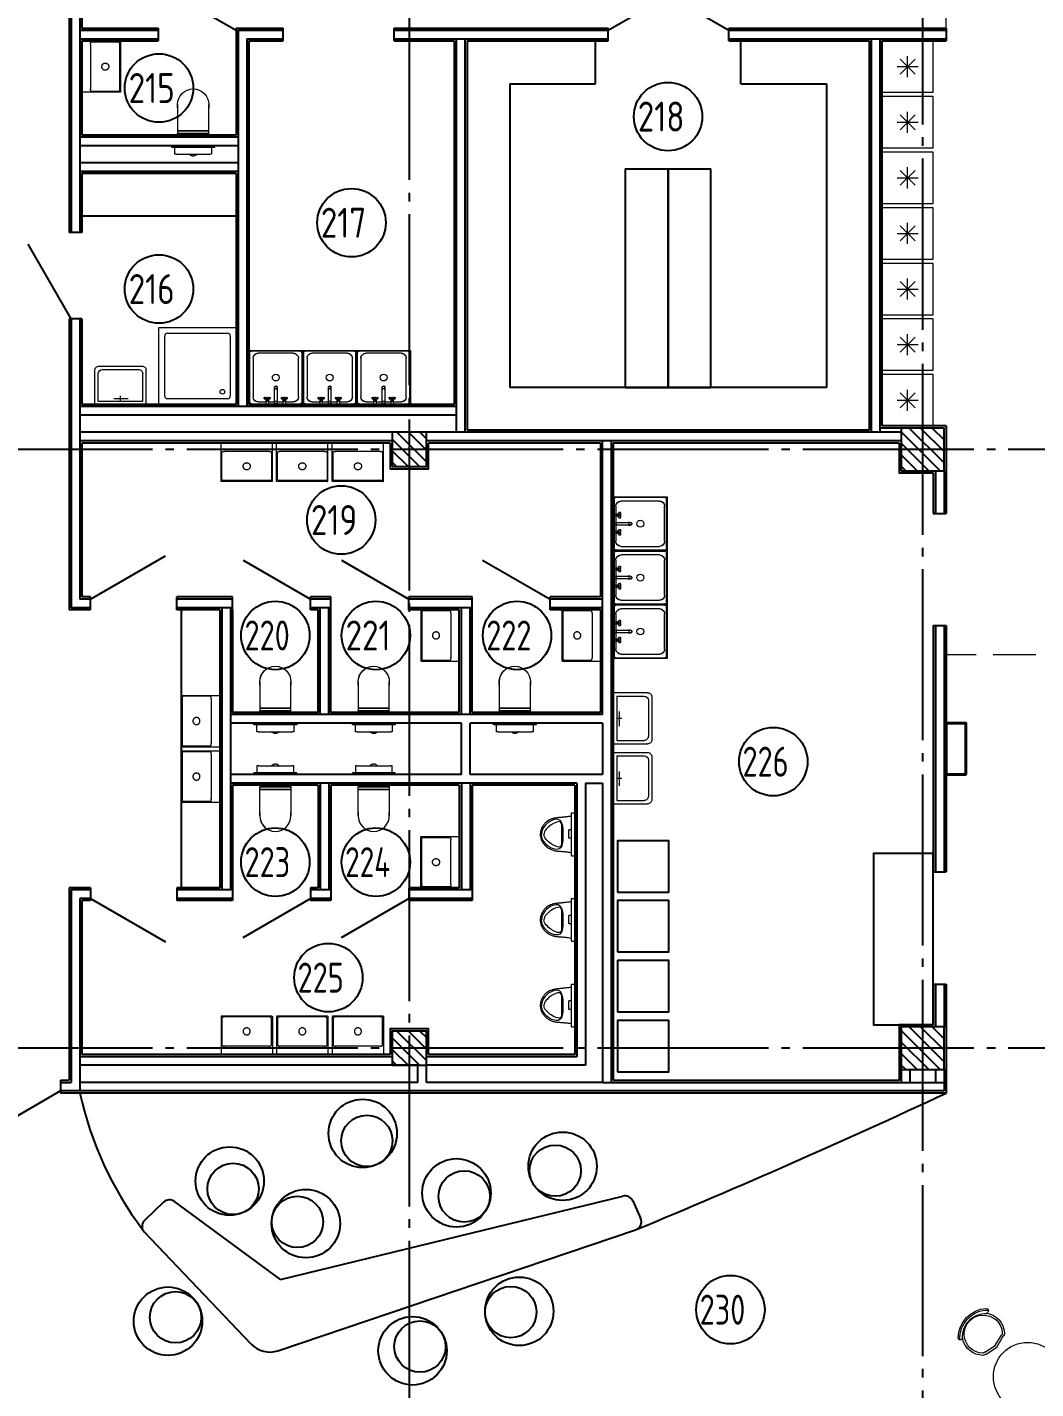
# Model space of a CAD drawing. Header units: millimetres. Extents: x -4830 to 49130, y -6810 to 29910.
# Drawn here: x 7535 to 19322, y 6019 to 21936 of the extents above; entities that cross this region are included whole.
import ezdxf

# ---------------------------------------------------------------- set-up
doc = ezdxf.new("R2010")
doc.units = ezdxf.units.MM
doc.linetypes.add('ГОСТ 2.303 4', pattern=[7, 5, -2, 0])
doc.linetypes.add('ГОСТ 2.303 5', pattern=[24, 20, -1.5, 1, -1.5])
doc.layers.add('Оборудование', color=5, linetype='Continuous', lineweight=18)
doc.layers.add('оси', color=7, linetype='Continuous')
doc.layers.add('текст', color=7, linetype='Continuous')
doc.styles.add('ГОСТ 2.304', font='CS_Gost2304.shx')

# ---------------------------------------------------------------- blocks, each defined once
blk = doc.blocks.new('Инсталляция - унитаз')
at = {"layer": 'Оборудование', "ltscale": 100}
for p, q in [((-215, 225), (-215, 145)), ((-195, 225), (-215, 225)), ((-195, 225), (0, 225)), ((0, 225), (195, 225)), ((215, 225), (195, 225)), ((215, 145), (215, 225)), ((-220, 145), (-250, 145)), ((-250, 145), (-250, 125)), ((-250, 125), (250, 125)), ((220, 145), (-220, 145)), ((-220, 145), (-220, 125)), ((-220, 125), (-220, 145)), ((220, 125), (220, 145)), ((250, 145), (220, 145)), ((220, 145), (220, 125)), ((250, 125), (250, 145)), ((-183, 0), (182, 0)), ((-183, 0), (-183, -20)), ((-172, -20), (-183, -20)), ((-183, -358), (-183, -20)), ((182, -20), (-183, -20)), ((-183, -50), (-183, -20)), ((182, -50), (-183, -50)), ((-183, -50), (182, -50)), ((-183, -319), (-183, -50)), ((-172, 0), (-172, -20)), ((-172, -20), (-172, 0)), ((-172, -20), (-172, 0)), ((-172, -20), (172, -20)), ((-65, -5), (-65, 0)), ((65, -5), (-65, -5)), ((-35, -7), (-35, -5)), ((-35, -5), (-35, -7)), ((-35, -7), (-35, -5)), ((-33, -7), (-35, -7)), ((-35, -7), (-33, -7)), ((-35, -7), (-33, -7)), ((33, -7), (-33, -7)), ((35, -7), (33, -7)), ((33, -7), (35, -7)), ((33, -7), (35, -7)), ((35, -5), (35, -7)), ((35, -7), (35, -5)), ((35, -7), (35, -5)), ((65, 0), (65, -5)), ((172, 0), (172, -20)), ((172, -20), (172, 0)), ((172, 0), (172, -20)), ((172, -20), (182, -20)), ((182, 0), (182, -20)), ((182, -20), (182, -358)), ((182, -20), (182, -50)), ((182, -50), (182, -319)), ((-183, -319), (-183, -358)), ((182, -358), (182, -319))]:
    blk.add_line(p, q, dxfattribs=at)
at = {"layer": 'Оборудование', "ltscale": 100, "flags": 128}
blk.add_lwpolyline([(45, 225), (43, 226), (42, 228), (40, 230), (38, 231), (36, 233), (34, 234), (32, 235), (30, 237), (28, 238), (26, 239), (24, 240), (22, 241), (19, 242), (17, 242), (15, 243), (13, 244), (10, 244), (8, 244), (5, 245), (3, 245), (1, 245), (-2, 245), (-4, 245), (-7, 245), (-9, 244), (-11, 244), (-14, 243), (-16, 243), (-18, 242), (-21, 241), (-23, 241), (-25, 240), (-27, 239), (-29, 237), (-31, 236), (-33, 235), (-35, 234), (-37, 232), (-39, 231), (-41, 229), (-43, 227), (-44, 226)], dxfattribs=at)
at = {"layer": 'Оборудование', "ltscale": 100}
for radius, start, end in [(182, 180, 0), (183, 180, 270), (182, 270, 0)]:
    blk.add_arc((0, -358), radius, start, end, dxfattribs=at)
blk = doc.blocks.new('Sanitary_Basins_Gala_ALBUS-Over-counter-Wash-basin-60x45-cm - ALBUS Over counter Wash basin 60x45 cm_-V44-План на отм _4_200')
at = {"layer": 'Оборудование'}
for p, q in [((-302, -218), (-302, 226)), ((298, -218), (298, 226)), ((-290, 117), (-291, 113)), ((-291, 113), (-291, -199)), ((-288, 121), (-290, 117)), ((-285, 124), (-288, 121)), ((-282, 125), (-285, 124)), ((-277, 126), (-282, 125)), ((-273, 127), (-277, 126)), ((-263, 127), (-273, 127)), ((-263, 127), (264, 127)), ((269, 127), (259, 127)), ((274, 126), (269, 127)), ((278, 125), (274, 126)), ((282, 124), (278, 125)), ((285, 121), (282, 124)), ((286, 117), (285, 121)), ((287, 113), (286, 117)), ((287, -199), (287, 113)), ((-42, -35), (-43, -39)), ((-43, -39), (-43, -42)), ((-43, -42), (-43, -46)), ((-43, -46), (-43, -50)), ((-43, -50), (-43, -54)), ((-43, -54), (-42, -58)), ((-40, -31), (-42, -35)), ((-42, -58), (-40, -61)), ((-39, -27), (-40, -31)), ((-40, -61), (-39, -65)), ((-37, -23), (-39, -27)), ((-39, -65), (-37, -69)), ((-34, -20), (-37, -23)), ((-37, -69), (-34, -72)), ((-31, -17), (-34, -20)), ((-34, -72), (-31, -75)), ((-28, -14), (-31, -17)), ((-31, -75), (-28, -78)), ((-25, -11), (-28, -14)), ((-28, -78), (-25, -81)), ((-21, -9), (-25, -11)), ((-25, -81), (-21, -83)), ((-17, -8), (-21, -9)), ((-21, -83), (-17, -85)), ((-13, -6), (-17, -8)), ((-17, -85), (-13, -86)), ((-9, -5), (-13, -6)), ((-13, -86), (-9, -87)), ((-6, -5), (-9, -5)), ((-9, -87), (-6, -87)), ((-2, -5), (-6, -5)), ((-6, -87), (-2, -88)), ((2, -5), (-2, -5)), ((-2, -88), (2, -87)), ((6, -5), (2, -5)), ((2, -87), (6, -87)), ((10, -6), (6, -5)), ((6, -87), (10, -86)), ((13, -8), (10, -6)), ((10, -86), (13, -85)), ((17, -9), (13, -8)), ((13, -85), (17, -83)), ((21, -11), (17, -9)), ((17, -83), (21, -81)), ((24, -14), (21, -11)), ((21, -81), (24, -78)), ((27, -17), (24, -14)), ((24, -78), (27, -75)), ((30, -20), (27, -17)), ((27, -75), (30, -72)), ((33, -23), (30, -20)), ((30, -72), (33, -69)), ((35, -27), (33, -23)), ((33, -69), (35, -65)), ((37, -31), (35, -27)), ((35, -65), (37, -61)), ((38, -35), (37, -31)), ((37, -61), (38, -58)), ((39, -39), (38, -35)), ((38, -58), (39, -54)), ((39, -42), (39, -39)), ((40, -46), (39, -42)), ((39, -50), (40, -46)), ((39, -54), (39, -50)), ((-302, -219), (-302, -218)), ((-301, -220), (-302, -219)), ((-301, -221), (-301, -220)), ((-300, -222), (-301, -221)), ((-299, -223), (-300, -222)), ((-298, -224), (-299, -223)), ((-297, -224), (-298, -224)), ((-296, -224), (-297, -224)), ((-296, -224), (292, -224)), ((-291, -199), (-290, -203)), ((-290, -203), (-288, -207)), ((-288, -207), (-285, -210)), ((-285, -210), (-281, -212)), ((-281, -212), (-277, -213)), ((-277, -213), (-273, -213)), ((-268, -214), (-273, -213)), ((-268, -214), (264, -214)), ((264, -214), (269, -213)), ((269, -213), (273, -213)), ((273, -213), (275, -212)), ((275, -212), (278, -212)), ((278, -212), (281, -210)), ((281, -210), (284, -207)), ((284, -207), (286, -205)), ((286, -203), (287, -201)), ((286, -205), (286, -203)), ((287, -201), (287, -199)), ((292, -224), (293, -224)), ((293, -224), (294, -224)), ((294, -224), (295, -223)), ((295, -223), (296, -222)), ((296, -222), (297, -221)), ((297, -221), (298, -220)), ((298, -219), (298, -218)), ((298, -220), (298, -219))]:
    blk.add_line(p, q, dxfattribs=at)
at = {"layer": 'Оборудование', "ltscale": 100}
blk.add_line((-302, 226), (298, 226), dxfattribs=at)
blk = doc.blocks.new('720_Geberit_Инсталляция для подвесного писсуара 111_616_00_1__СантехПрибор_Нет основы_ - 400_74_Geberit_Duofix_urinal_element-607277-План на отм _4_200')
at = {"layer": 'Оборудование'}
for p, q in [((-250, 0), (-250, 40)), ((-250, 40), (250, 40)), ((250, 0), (-250, 0)), ((-53, 0), (-53, -28)), ((46, 0), (46, -28)), ((250, 0), (250, 40)), ((-120, -117), (120, -117)), ((46, -28), (-53, -28))]:
    blk.add_line(p, q, dxfattribs=at)
for points, knots in [([(-212, 0), (-211, -8), (-209, -23), (-206, -46), (-204, -64), (-202, -78), (-201, -89), (-200, -99), (-199, -110), (-198, -120), (-197, -130), (-196, -139), (-195, -149), (-195, -158), (-193, -167), (-192, -176), (-190, -187), (-188, -201), (-184, -216), (-179, -235), (-170, -257), (-156, -280), (-142, -297), (-129, -310), (-119, -319), (-110, -326), (-102, -331), (-96, -335), (-90, -339), (-83, -343), (-76, -346), (-67, -351), (-54, -355), (-38, -360), (-20, -363), (-7, -364), (0, -365)], [0, 0, 0, 0, 0.035714, 0.071429, 0.107143, 0.125, 0.142857, 0.160714, 0.178571, 0.196429, 0.214286, 0.232143, 0.25, 0.267857, 0.285714, 0.303571, 0.321429, 0.357143, 0.392857, 0.428571, 0.5, 0.571429, 0.642857, 0.678571, 0.714286, 0.75, 0.767857, 0.785714, 0.803571, 0.821429, 0.839286, 0.857143, 0.892857, 0.928571, 0.964286, 1, 1, 1, 1]), ([(0, -365), (9, -364), (27, -362), (51, -356), (73, -348), (93, -337), (111, -324), (133, -305), (151, -284), (166, -261), (175, -243), (183, -224), (189, -205), (192, -188), (194, -176), (195, -166), (196, -156), (196, -145), (197, -134), (198, -122), (199, -110), (200, -97), (201, -83), (203, -68), (204, -53), (207, -31), (210, -13), (212, 0)], [0, 0, 0, 0, 0.052632, 0.105263, 0.157895, 0.210526, 0.263158, 0.315789, 0.421053, 0.473684, 0.526316, 0.578947, 0.631579, 0.677632, 0.700658, 0.723684, 0.746711, 0.769737, 0.792763, 0.815789, 0.838816, 0.861842, 0.884868, 0.907895, 0.930921, 0.953947, 1, 1, 1, 1]), ([(-166, -135), (-184, -161), (-170, -232), (-116, -306), (-45, -351), (0, -351)], [0, 0, 0, 0, 0.2142319, 0.486249, 0.728231, 0.728231, 0.728231, 0.728231]), ([(-166, -135), (-129, -98), (0, -101), (132, -96), (166, -135)], [0, 0, 0, 0, 0.3432171, 0.6856443, 0.6856443, 0.6856443, 0.6856443]), ([(-120, -117), (-146, -124), (-155, -141), (-125, -237), (-40, -321), (0, -321)], [0, 0, 0, 0, 0.1604503, 0.4227587, 0.7075113, 0.7075113, 0.7075113, 0.7075113]), ([(120, -117), (146, -124), (155, -141), (125, -237), (40, -321), (0, -321)], [0, 0, 0, 0, 0.1604503, 0.4227587, 0.7075113, 0.7075113, 0.7075113, 0.7075113]), ([(166, -135), (182, -162), (170, -232), (116, -306), (45, -351), (0, -351)], [0, 0, 0, 0, 0.2126499, 0.48278, 0.724762, 0.724762, 0.724762, 0.724762])]:
    blk.add_open_spline(points, degree=3, knots=knots, dxfattribs=at)
blk = doc.blocks.new('поддон1')
at = {"layer": 'Оборудование'}
for p, q in [((67, 100), (67, 800)), ((100, 833), (800, 833)), ((833, 800), (833, 100)), ((800, 67), (100, 67))]:
    blk.add_line(p, q, dxfattribs=at)
blk.add_lwpolyline([(900, 900), (900, 0), (0, 0), (0, 900)], close=True, dxfattribs=at)
blk.add_circle((149, 158), 27.5, dxfattribs=at)
for centre, start, end in [((100, 800), 90, 180), ((800, 800), 0, 90), ((100, 100), 180, 270), ((800, 100), 270, 0)]:
    blk.add_arc(centre, 33.3, start, end, dxfattribs=at)
blk = doc.blocks.new('мойка')
at = {"layer": 'Оборудование', "lineweight": 18}
for p, q in [((-450, 250), (-450, -250)), ((-410, 210), (-410, -210)), ((0, 300), (-399, 300)), ((-40, 260), (-360, 260)), ((-40, 260), (-40, -260)), ((0, 300), (0, -300)), ((-69, 78), (-69, -91)), ((-40, 0), (-100, 0)), ((0, -300), (-400, -300)), ((-40, -260), (-360, -260))]:
    blk.add_line(p, q, dxfattribs=at)
for centre, radius, start, end in [((-400, 250), 49.7, 88.3906, 180.554), ((-360, 210), 50, 90.0248, 180.0248), ((-400, -250), 50, 180.0248, 270.0248), ((-360, -210), 49.8, 179.9125, 270.2958)]:
    blk.add_arc(centre, radius, start, end, dxfattribs=at)
blk = doc.blocks.new('Поддон2')
at = {"layer": 'Оборудование'}
for p, q in [((630, 630), (0, 630)), ((0, 630), (0, 0)), ((8, 420), (8, 602)), ((28, 622), (602, 622)), ((30, 428), (30, 520)), ((90, 580), (540, 580)), ((600, 520), (600, 110)), ((622, 602), (622, 28)), ((630, 0), (630, 630)), ((8, 28), (8, 210)), ((30, 110), (30, 202)), ((0, 0), (630, 0)), ((602, 8), (28, 8)), ((540, 50), (90, 50))]:
    blk.add_line(p, q, dxfattribs=at)
at = {"layer": 'Оборудование', "lineweight": 9}
for p, q in [((5, 447), (0, 447)), ((0, 382), (5, 382)), ((5, 347), (0, 347)), ((5, 402), (5, 447)), ((9, 430), (5, 433)), ((5, 389), (5, 402)), ((5, 396), (9, 400)), ((5, 389), (5, 382)), ((5, 289), (5, 347)), ((9, 332), (5, 335)), ((8, 320), (8, 410)), ((9, 415), (9, 430)), ((34, 428), (9, 428)), ((9, 415), (9, 428)), ((9, 400), (9, 415)), ((9, 402), (9, 415)), ((9, 402), (34, 402)), ((9, 315), (9, 332)), ((34, 330), (9, 330)), ((9, 315), (9, 330)), ((9, 327), (9, 326)), ((9, 321), (9, 315)), ((30, 330), (30, 402)), ((34, 428), (34, 415)), ((34, 415), (34, 402)), ((34, 329), (34, 330)), ((34, 330), (34, 326)), ((185, 330), (34, 330)), ((34, 326), (34, 327)), ((34, 322), (34, 326)), ((34, 326), (34, 315)), ((34, 315), (34, 321)), ((66, 428), (35, 428)), ((35, 428), (35, 402)), ((35, 402), (66, 402)), ((83, 449), (66, 449)), ((66, 444), (66, 449)), ((83, 420), (66, 420)), ((66, 410), (66, 420)), ((66, 381), (66, 386)), ((66, 381), (83, 381)), ((83, 449), (83, 444)), ((83, 420), (83, 444)), ((83, 420), (83, 410)), ((83, 386), (83, 410)), ((83, 386), (83, 381)), ((173, 330), (185, 330)), ((185, 330), (178, 330)), ((185, 330), (185, 327)), ((185, 327), (185, 321)), ((185, 321), (185, 315)), ((0, 282), (5, 282)), ((5, 247), (0, 247)), ((0, 182), (5, 182)), ((5, 294), (9, 298)), ((5, 289), (5, 282)), ((5, 189), (5, 247)), ((9, 230), (5, 233)), ((5, 196), (9, 200)), ((5, 189), (5, 182)), ((8, 220), (8, 310)), ((9, 315), (9, 309)), ((9, 300), (9, 315)), ((9, 298), (9, 315)), ((9, 307), (9, 303)), ((9, 301), (9, 300)), ((9, 300), (34, 300)), ((9, 215), (9, 230)), ((34, 228), (9, 228)), ((9, 215), (9, 228)), ((9, 202), (9, 215)), ((9, 200), (9, 215)), ((9, 202), (34, 202)), ((30, 228), (30, 300)), ((34, 309), (34, 315)), ((34, 315), (34, 304)), ((34, 304), (34, 307)), ((34, 302), (34, 304)), ((34, 304), (34, 300)), ((34, 300), (185, 300)), ((34, 228), (34, 215)), ((34, 215), (34, 202)), ((66, 228), (35, 228)), ((35, 228), (35, 202)), ((35, 202), (66, 202)), ((83, 249), (66, 249)), ((66, 244), (66, 249)), ((66, 210), (66, 220)), ((66, 210), (83, 210)), ((66, 181), (66, 186)), ((66, 181), (83, 181)), ((83, 249), (83, 244)), ((83, 220), (83, 244)), ((83, 220), (83, 210)), ((83, 186), (83, 210)), ((83, 186), (83, 181)), ((185, 300), (173, 300)), ((178, 300), (185, 300)), ((185, 315), (185, 312)), ((185, 309), (185, 303)), ((185, 303), (185, 300))]:
    blk.add_line(p, q, dxfattribs=at)
at = {"layer": 'Оборудование', "lineweight": 9, "flags": 128}
for points in [[(51, 427), (55, 427), (58, 427), (62, 427), (66, 427)], [(66, 427), (62, 427), (58, 427), (55, 427), (51, 427)], [(51, 427), (51, 421), (51, 415), (51, 409), (51, 403)], [(51, 403), (51, 409), (51, 415), (51, 421), (51, 427)], [(66, 403), (62, 403), (58, 403), (55, 403), (51, 403)], [(51, 403), (55, 403), (58, 403), (62, 403), (66, 403)], [(66, 444), (66, 440), (66, 435), (66, 431), (66, 427)], [(66, 427), (66, 431), (66, 435), (66, 440), (66, 444)], [(66, 420), (66, 422), (66, 423), (66, 425), (66, 427)], [(66, 427), (66, 425), (66, 423), (66, 422), (66, 420)], [(66, 403), (66, 405), (66, 406), (66, 408), (66, 410)], [(66, 410), (66, 408), (66, 406), (66, 405), (66, 403)], [(66, 403), (66, 399), (66, 394), (66, 390), (66, 386)], [(66, 386), (66, 390), (66, 394), (66, 399), (66, 403)], [(201, 330), (203, 330), (205, 329), (208, 328), (210, 327), (212, 326), (213, 324), (214, 322), (216, 318), (216, 315)], [(51, 227), (55, 227), (58, 227), (62, 227), (66, 227)], [(66, 227), (62, 227), (58, 227), (55, 227), (51, 227)], [(51, 227), (51, 221), (51, 215), (51, 209), (51, 203)], [(51, 203), (51, 209), (51, 215), (51, 221), (51, 227)], [(66, 203), (62, 203), (58, 203), (55, 203), (51, 203)], [(51, 203), (55, 203), (58, 203), (62, 203), (66, 203)], [(66, 244), (66, 240), (66, 236), (66, 231), (66, 227)], [(66, 227), (66, 231), (66, 236), (66, 240), (66, 244)], [(66, 220), (66, 222), (66, 224), (66, 225), (66, 227)], [(66, 227), (66, 225), (66, 224), (66, 222), (66, 220)], [(66, 203), (66, 205), (66, 207), (66, 208), (66, 210)], [(66, 210), (66, 208), (66, 207), (66, 205), (66, 203)], [(66, 203), (66, 199), (66, 195), (66, 190), (66, 186)], [(66, 186), (66, 190), (66, 195), (66, 199), (66, 203)]]:
    blk.add_lwpolyline(points, dxfattribs=at)
at = {"layer": 'Оборудование'}
for centre, radius, start, end in [((28, 602), 20, 90, 180), ((90, 520), 60, 90, 180), ((90, 520), 60, 160.0288, 180), ((90, 520), 60, 135.5141, 154.9712), ((90, 520), 60, 115.0288, 135), ((90, 520), 60, 90, 109.9712), ((540, 520), 60, 70.0288, 90), ((540, 520), 60, 0, 90), ((540, 520), 60, 45, 64.9712), ((540, 520), 60, 25.0288, 44.4859), ((540, 520), 60, 0, 19.9712), ((602, 602), 20, 0, 90), ((28, 28), 20, 180, 270), ((90, 110), 60, 180, 199.9712), ((90, 110), 60, 180, 270), ((90, 110), 60, 205.0288, 244.9712), ((90, 110), 60, 250.0288, 270), ((540, 110), 60, 270, 0), ((540, 110), 60, 270, 289.9712), ((540, 110), 60, 295.0288, 334.9712), ((540, 110), 60, 340.0288, 0), ((602, 28), 20, 270, 0)]:
    blk.add_arc(centre, radius, start, end, dxfattribs=at)
at = {"layer": 'Оборудование', "lineweight": 9}
for centre, radius, start, end in [((201, 315), 15, 0, 102.3411), ((201, 315), 15, 30.9421, 96.9801), ((201, 315), 15, 0, 19.4196), ((315, 315), 40, 90, 270), ((315, 315), 40, 270, 90), ((201, 315), 15, 257.6589, 0), ((201, 315), 15, 258.1264, 294.523), ((201, 315), 15, 302.5538, 327.63), ((201, 315), 15, 339.4155, 360)]:
    blk.add_arc(centre, radius, start, end, dxfattribs=at)
for points, knots in [([(9, 415), (9, 416), (9, 418), (9, 420), (9, 422), (9, 423), (9, 424), (9, 425), (9, 426), (9, 427), (9, 428), (9, 428), (9, 428), (9, 428)], [0, 0, 0, 0, 0.0625, 0.125, 0.1875, 0.21875, 0.234375, 0.25, 0.3125, 0.375, 0.4375, 0.46875, 0.5, 0.5, 0.5, 0.5]), ([(9, 402), (9, 402), (9, 402), (9, 402), (9, 403), (9, 404), (9, 405), (9, 406), (9, 407), (9, 408), (9, 410), (9, 412), (9, 414), (9, 415)], [0.5, 0.5, 0.5, 0.5, 0.53125, 0.5625, 0.625, 0.6875, 0.75, 0.765625, 0.78125, 0.8125, 0.875, 0.9375, 1, 1, 1, 1]), ([(34, 428), (34, 428), (34, 428), (34, 428), (34, 427), (34, 426), (34, 425), (34, 424), (34, 423), (34, 422), (34, 420), (34, 418), (34, 416), (34, 415)], [0.5, 0.5, 0.5, 0.5, 0.53125, 0.5625, 0.625, 0.6875, 0.75, 0.765625, 0.78125, 0.8125, 0.875, 0.9375, 1, 1, 1, 1]), ([(34, 415), (34, 414), (34, 412), (34, 410), (34, 408), (34, 407), (34, 406), (34, 405), (34, 404), (34, 403), (34, 402), (34, 402), (34, 402), (34, 402)], [0, 0, 0, 0, 0.0625, 0.125, 0.1875, 0.21875, 0.234375, 0.25, 0.3125, 0.375, 0.4375, 0.46875, 0.5, 0.5, 0.5, 0.5]), ([(51, 403), (50, 403), (49, 403), (48, 403), (48, 403), (47, 403), (47, 404), (47, 404), (46, 404), (46, 404), (46, 404), (45, 404), (45, 404), (45, 405), (44, 405), (44, 406), (44, 406), (43, 408), (43, 410), (43, 411), (43, 412), (43, 414), (43, 415), (43, 416), (43, 418), (43, 419), (43, 420), (43, 422), (44, 424), (44, 424), (44, 425), (45, 425), (45, 426), (45, 426), (46, 426), (46, 426), (46, 426), (47, 426), (47, 426), (47, 427), (48, 427), (48, 427), (49, 427), (50, 427), (51, 427)], [0, 0, 0, 0, 0.041667, 0.083333, 0.104167, 0.125, 0.145833, 0.15625, 0.166667, 0.177083, 0.1875, 0.208333, 0.229167, 0.25, 0.291667, 0.3125, 0.333333, 0.375, 0.416667, 0.4375, 0.458333, 0.479167, 0.5, 0.520833, 0.541667, 0.5625, 0.583333, 0.625, 0.666667, 0.6875, 0.708333, 0.75, 0.770833, 0.791667, 0.8125, 0.822917, 0.833333, 0.84375, 0.854167, 0.875, 0.895833, 0.916667, 0.958333, 1, 1, 1, 1]), ([(44, 424), (44, 424), (44, 424), (44, 423), (43, 423), (43, 422), (43, 420), (43, 418), (43, 416), (43, 415), (43, 414), (43, 412), (43, 410), (43, 408), (43, 407), (44, 407), (44, 406), (44, 406), (44, 406)], [0.3333333, 0.3333333, 0.3333333, 0.3333333, 0.3385417, 0.34375, 0.3541667, 0.375, 0.4166667, 0.4583333, 0.4791667, 0.5, 0.5208333, 0.5416667, 0.5833333, 0.625, 0.6458333, 0.65625, 0.6614583, 0.6666667, 0.6666667, 0.6666667, 0.6666667]), ([(46, 426), (46, 426), (46, 426), (46, 426), (45, 426), (45, 426), (45, 425), (44, 425), (44, 425), (44, 424), (44, 424), (44, 424), (44, 424)], [0.1666667, 0.1666667, 0.1666667, 0.1666667, 0.1770833, 0.1875, 0.2083333, 0.2291667, 0.25, 0.2916667, 0.3125, 0.3229167, 0.328125, 0.3333333, 0.3333333, 0.3333333, 0.3333333]), ([(44, 406), (44, 406), (44, 406), (44, 406), (44, 405), (44, 405), (45, 405), (45, 404), (45, 404), (46, 404), (46, 404), (46, 404), (46, 404)], [0.6666667, 0.6666667, 0.6666667, 0.6666667, 0.671875, 0.6770833, 0.6875, 0.7083333, 0.75, 0.7708333, 0.7916667, 0.8125, 0.8229167, 0.8333333, 0.8333333, 0.8333333, 0.8333333]), ([(51, 427), (50, 427), (49, 427), (48, 427), (48, 427), (47, 427), (47, 426), (46, 426), (46, 426), (46, 426)], [0.0097144, 0.0097144, 0.0097144, 0.0097144, 0.0416667, 0.0833333, 0.1041667, 0.125, 0.1458333, 0.15625, 0.1666667, 0.1666667, 0.1666667, 0.1666667]), ([(46, 404), (46, 404), (46, 404), (47, 404), (47, 403), (48, 403), (48, 403), (49, 403), (50, 403), (50, 403)], [0.8333333, 0.8333333, 0.8333333, 0.8333333, 0.84375, 0.8541667, 0.875, 0.8958333, 0.9166667, 0.9583333, 0.984679, 0.984679, 0.984679, 0.984679]), ([(198, 330), (198, 330), (197, 330), (192, 330), (187, 330), (185, 330)], [0, 0, 0, 0, 0.25, 0.5, 0.7325719, 0.7325719, 0.7325719, 0.7325719]), ([(185, 330), (187, 330), (192, 330), (197, 330), (198, 330), (198, 330)], [0.2670952, 0.2670952, 0.2670952, 0.2670952, 0.5, 0.75, 1, 1, 1, 1]), ([(198, 330), (198, 330), (198, 330), (198, 330), (197, 330), (197, 329)], [0, 0, 0, 0, 0.125, 0.1875, 0.25, 0.25, 0.25, 0.25]), ([(197, 329), (197, 329), (197, 329), (197, 330), (198, 330), (198, 330), (198, 330)], [0.75, 0.75, 0.75, 0.75, 0.78125, 0.8125, 0.875, 1, 1, 1, 1]), ([(216, 315), (216, 317), (215, 320), (213, 324), (210, 327), (207, 329), (204, 330), (201, 330), (199, 330), (198, 330)], [0, 0, 0, 0, 0.25, 0.375, 0.5, 0.625, 0.75, 0.875, 1, 1, 1, 1]), ([(9, 215), (9, 216), (9, 218), (9, 220), (9, 222), (9, 223), (9, 224), (9, 225), (9, 226), (9, 227), (9, 228), (9, 228), (9, 228), (9, 228)], [0, 0, 0, 0, 0.0625, 0.125, 0.1875, 0.21875, 0.234375, 0.25, 0.3125, 0.375, 0.4375, 0.46875, 0.5, 0.5, 0.5, 0.5]), ([(9, 202), (9, 202), (9, 202), (9, 202), (9, 203), (9, 204), (9, 205), (9, 206), (9, 207), (9, 208), (9, 210), (9, 212), (9, 214), (9, 215)], [0.5, 0.5, 0.5, 0.5, 0.53125, 0.5625, 0.625, 0.6875, 0.75, 0.765625, 0.78125, 0.8125, 0.875, 0.9375, 1, 1, 1, 1]), ([(34, 228), (34, 228), (34, 228), (34, 228), (34, 227), (34, 226), (34, 225), (34, 224), (34, 223), (34, 222), (34, 220), (34, 218), (34, 216), (34, 215)], [0.5, 0.5, 0.5, 0.5, 0.53125, 0.5625, 0.625, 0.6875, 0.75, 0.765625, 0.78125, 0.8125, 0.875, 0.9375, 1, 1, 1, 1]), ([(34, 215), (34, 214), (34, 212), (34, 210), (34, 208), (34, 207), (34, 206), (34, 205), (34, 204), (34, 203), (34, 202), (34, 202), (34, 202), (34, 202)], [0, 0, 0, 0, 0.0625, 0.125, 0.1875, 0.21875, 0.234375, 0.25, 0.3125, 0.375, 0.4375, 0.46875, 0.5, 0.5, 0.5, 0.5]), ([(51, 203), (50, 203), (49, 203), (48, 203), (48, 203), (47, 203), (47, 204), (47, 204), (46, 204), (46, 204), (46, 204), (45, 204), (45, 204), (45, 205), (44, 205), (44, 206), (44, 206), (43, 208), (43, 210), (43, 211), (43, 212), (43, 214), (43, 215), (43, 216), (43, 218), (43, 219), (43, 220), (43, 222), (44, 224), (44, 224), (44, 225), (45, 225), (45, 226), (45, 226), (46, 226), (46, 226), (46, 226), (47, 226), (47, 226), (47, 227), (48, 227), (48, 227), (49, 227), (50, 227), (51, 227)], [0, 0, 0, 0, 0.041667, 0.083333, 0.104167, 0.125, 0.145833, 0.15625, 0.166667, 0.177083, 0.1875, 0.208333, 0.229167, 0.25, 0.291667, 0.3125, 0.333333, 0.375, 0.416667, 0.4375, 0.458333, 0.479167, 0.5, 0.520833, 0.541667, 0.5625, 0.583333, 0.625, 0.666667, 0.6875, 0.708333, 0.75, 0.770833, 0.791667, 0.8125, 0.822917, 0.833333, 0.84375, 0.854167, 0.875, 0.895833, 0.916667, 0.958333, 1, 1, 1, 1]), ([(44, 224), (44, 224), (44, 224), (44, 223), (43, 223), (43, 222), (43, 220), (43, 218), (43, 216), (43, 215), (43, 214), (43, 212), (43, 210), (43, 208), (43, 207), (44, 207), (44, 206), (44, 206), (44, 206)], [0.3333333, 0.3333333, 0.3333333, 0.3333333, 0.3385417, 0.34375, 0.3541667, 0.375, 0.4166667, 0.4583333, 0.4791667, 0.5, 0.5208333, 0.5416667, 0.5833333, 0.625, 0.6458333, 0.65625, 0.6614583, 0.6666667, 0.6666667, 0.6666667, 0.6666667]), ([(46, 226), (46, 226), (46, 226), (46, 226), (45, 226), (45, 226), (45, 225), (44, 225), (44, 225), (44, 224), (44, 224), (44, 224), (44, 224)], [0.1666667, 0.1666667, 0.1666667, 0.1666667, 0.1770833, 0.1875, 0.2083333, 0.2291667, 0.25, 0.2916667, 0.3125, 0.3229167, 0.328125, 0.3333333, 0.3333333, 0.3333333, 0.3333333]), ([(44, 206), (44, 206), (44, 206), (44, 206), (44, 205), (44, 205), (45, 205), (45, 204), (45, 204), (46, 204), (46, 204), (46, 204), (46, 204)], [0.6666667, 0.6666667, 0.6666667, 0.6666667, 0.671875, 0.6770833, 0.6875, 0.7083333, 0.75, 0.7708333, 0.7916667, 0.8125, 0.8229167, 0.8333333, 0.8333333, 0.8333333, 0.8333333]), ([(50, 227), (50, 227), (49, 227), (48, 227), (48, 227), (47, 227), (47, 226), (46, 226), (46, 226), (46, 226)], [0.015321, 0.015321, 0.015321, 0.015321, 0.0416667, 0.0833333, 0.1041667, 0.125, 0.1458333, 0.15625, 0.1666667, 0.1666667, 0.1666667, 0.1666667]), ([(46, 204), (46, 204), (46, 204), (47, 204), (47, 203), (48, 203), (48, 203), (49, 203), (50, 203), (51, 203)], [0.8333333, 0.8333333, 0.8333333, 0.8333333, 0.84375, 0.8541667, 0.875, 0.8958333, 0.9166667, 0.9583333, 0.9902856, 0.9902856, 0.9902856, 0.9902856]), ([(185, 300), (187, 300), (192, 300), (197, 300), (198, 300), (198, 300)], [0.2617578, 0.2617578, 0.2617578, 0.2617578, 0.5, 0.75, 1, 1, 1, 1]), ([(198, 300), (198, 300), (197, 300), (192, 300), (187, 300), (185, 300)], [0, 0, 0, 0, 0.25, 0.5, 0.7385721, 0.7385721, 0.7385721, 0.7385721]), ([(198, 300), (198, 300), (198, 300), (197, 300), (197, 300), (197, 300)], [0, 0, 0, 0, 0.125, 0.1875, 0.25, 0.25, 0.25, 0.25]), ([(197, 300), (197, 300), (198, 300), (198, 300), (198, 300), (198, 300)], [0.75, 0.75, 0.75, 0.75, 0.8125, 0.875, 1, 1, 1, 1]), ([(198, 300), (199, 300), (201, 300), (204, 300), (207, 301), (210, 303), (213, 306), (215, 310), (216, 313), (216, 315)], [0, 0, 0, 0, 0.125, 0.25, 0.375, 0.5, 0.625, 0.75, 1, 1, 1, 1])]:
    blk.add_open_spline(points, degree=3, knots=knots, dxfattribs=at)
for points in [[(185, 330), (185, 330), (185, 330), (185, 330), (185, 330)], [(185, 329), (185, 328), (185, 327), (185, 327)], [(185, 321), (185, 319), (185, 317), (185, 315)], [(185, 315), (185, 313), (185, 311), (185, 309)], [(185, 303), (185, 303), (185, 302), (185, 301)], [(185, 300), (185, 300), (185, 300), (185, 300), (185, 300)]]:
    blk.add_open_spline(points, degree=3, dxfattribs=at)
blk = doc.blocks.new('Х06 600х600')
at = {"layer": 'Оборудование'}
for p, q in [((-600, 0), (-600, 600)), ((0, 600), (-600, 600)), ((0, 0), (0, 600)), ((-213, 213), (-387, 387)), ((-213, 387), (-387, 213)), ((-300, 177), (-300, 423)), ((-423, 300), (-177, 300)), ((-600, 0), (0, 0))]:
    blk.add_line(p, q, dxfattribs=at)
blk = doc.blocks.new('стул 2')
at = {"layer": 'Оборудование'}
for p, q in [((-144, 186), (0, 218)), ((-139, 161), (0, 192)), ((0, 218), (144, 186)), ((0, 192), (139, 161)), ((-217, -139), (-205, -139)), ((205, -139), (225, -139))]:
    blk.add_line(p, q, dxfattribs=at)
for centre, radius, start, end in [((0, 0), 248, 137.6785, 214.0081), ((-139, 126), 60, 89.9697, 137.6785), ((-139, 126), 35, 89.9697, 137.6785), ((139, 126), 60, 42.261, 89.9697), ((139, 126), 35, 42.261, 89.9697), ((0, 0), 248, 325.9314, 42.261), ((0, 0), 223, 137.6785, 42.261), ((-217, -164), 25, 89.9697, 226.7821), ((4, 72), 328, 222.4658, 317.4737), ((0, 51), 279, 222.6643, 317.2752), ((225, -164), 25, 313.1573, 89.9697), ((4, 72), 348, 226.7821, 313.1573)]:
    blk.add_arc(centre, radius, start, end, dxfattribs=at)
blk = doc.blocks.new('стол 10')
at = {"layer": 'Оборудование', "ltscale": 100}
blk.add_circle((0, 0), 400, dxfattribs=at)
at = {"layer": 'Оборудование', "xscale": -1, "rotation": 270}
blk.add_blockref('стул 2', (-718, 0), dxfattribs=at)
at = {"layer": 'Оборудование', "rotation": 90.00000000000001}
blk.add_blockref('стул 2', (718, 0), dxfattribs=at)

msp = doc.modelspace()

# ---------------------------------------------------------------- hatches: boundary and pattern name
at = {"ltscale": 100}
h = msp.add_hatch(dxfattribs=at)
h.set_pattern_fill('ANSI31', color=256, scale=30, angle=90)
h.set_pattern_definition([(135, (-151569.68, -20084.31), (-67.35192, -67.35192), [])])
h.paths.add_polyline_path([(12200, 17200), (11800, 17200), (11800, 16800), (12200, 16800)])
h = msp.add_hatch(dxfattribs=at)
h.set_pattern_fill('ANSI31', color=256, scale=30, angle=90)
h.set_pattern_definition([(135, (-145569.68, -17084.31), (-67.35192, -67.35192), [])])
h.paths.add_polyline_path([(18250, 17250), (17750, 17250), (17750, 16750), (18250, 16750)])
h = msp.add_hatch(dxfattribs=at)
h.set_pattern_fill('ANSI31', color=256, scale=30, angle=90)
h.set_pattern_definition([(135, (-151569.68, -27084.31), (-67.35192, -67.35192), [])])
h.paths.add_polyline_path([(12200, 10200), (11800, 10200), (11800, 9800), (12200, 9800)])
h = msp.add_hatch(dxfattribs=at)
h.set_pattern_fill('ANSI31', color=256, scale=30, angle=90)
h.set_pattern_definition([(135, (-145569.68, -24084.31), (-67.35192, -67.35192), [])])
h.paths.add_polyline_path([(18250, 10250), (17750, 10250), (17750, 9750), (18250, 9750)])

# ---------------------------------------------------------------- linework, layer by layer
at = {"linetype": 'ГОСТ 2.303 4', "lineweight": 9, "ltscale": 100}
for p, q in [((18275, 21925), (18275, 23725)), ((20025, 14600), (18275, 14600))]:
    msp.add_line(p, q, dxfattribs=at)
at = {"ltscale": 100}
for p, q in [((9186.9, 22355), (9975, 21900)), ((14325, 21900), (15104.4, 22350)), ((15293.3, 22155), (15735, 21900)), ((8025, 22115), (8025, 19535)), ((8050, 22115), (8050, 19535)), ((8150, 22115), (8150, 19535)), ((8175, 22115), (8175, 21925)), ((8150, 21900), (9065, 21900)), ((8175, 21925), (9065, 21925)), ((9065, 21925), (9065, 21775)), ((9975, 21925), (9975, 20675)), ((9975, 21925), (10525, 21925)), ((10000, 21900), (10000, 17500)), ((10000, 21900), (10525, 21900)), ((10525, 21775), (10525, 21925)), ((11825, 21925), (14325, 21925)), ((11825, 21775), (11825, 21925)), ((11825, 21900), (14325, 21900)), ((14325, 21775), (14325, 21925)), ((15735, 21925), (18275, 21925)), ((15735, 21775), (15735, 21925)), ((15735, 21900), (18275, 21900)), ((18275, 21925), (18275, 21775)), ((8150, 21800), (9065, 21800)), ((8175, 21775), (8175, 20675)), ((8175, 21775), (9065, 21775)), ((10100, 21800), (10100, 17500)), ((10100, 21800), (10525, 21800)), ((10125, 21775), (10125, 17525)), ((10125, 21775), (10525, 21775)), ((11825, 21800), (14325, 21800)), ((11825, 21775), (12525, 21775)), ((12525, 21775), (12525, 17525)), ((12550, 21800), (12550, 17200)), ((12650, 21800), (12650, 17200)), ((12675, 21775), (14325, 21775)), ((12675, 21775), (12675, 17225)), ((14175, 21275), (14175, 21775)), ((15735, 21800), (18275, 21800)), ((15735, 21775), (17375, 21775)), ((15875, 21275), (15875, 21775)), ((17375, 21775), (17375, 17225)), ((17400, 21800), (17400, 17200)), ((17500, 21800), (17500, 17200)), ((17525, 21775), (18275, 21775)), ((17525, 21775), (17525, 17275)), ((13175, 21275), (14175, 21275)), ((13175, 21275), (13175, 17725)), ((15875, 21275), (16875, 21275)), ((16875, 21275), (16875, 17725)), ((10000, 20650), (8150, 20650)), ((9975, 20675), (8175, 20675)), ((10000, 20250), (8150, 20250)), ((8175, 20225), (8175, 19535)), ((9975, 20225), (8175, 20225)), ((9975, 20225), (9975, 17525)), ((8175, 19535), (8025, 19535)), ((8050, 18525), (7545, 19399.7)), ((8025, 18525), (8025, 15125)), ((8175, 18525), (8025, 18525)), ((8050, 18525), (8050, 15150)), ((8150, 18525), (8150, 15250)), ((8175, 18525), (8175, 17525)), ((16875, 17725), (13175, 17725)), ((9975, 17525), (8175, 17525)), ((12525, 17525), (10125, 17525)), ((12550, 17500), (8150, 17500)), ((17750, 17200), (12550, 17200)), ((17375, 17225), (12675, 17225)), ((17750, 17250), (17500, 17250)), ((18275, 17275), (17525, 17275)), ((18275, 17275), (18275, 16250)), ((11800, 17100), (8150, 17100)), ((8175, 17075), (8175, 15275)), ((11775, 17075), (8175, 17075)), ((17750, 17100), (12200, 17100)), ((14235, 17075), (12225, 17075)), ((14235, 17075), (14235, 15275)), ((14260, 13900), (14260, 17100)), ((14360, 17100), (14360, 9600)), ((17725, 17075), (14385, 17075)), ((14385, 17075), (14385, 9625)), ((18125, 16725), (18125, 16250)), ((18150, 16750), (18150, 16250)), ((18250, 16750), (18250, 16250)), ((18125, 16250), (18275, 16250)), ((8275, 15250), (9149.7, 15755)), ((10056.9, 15705), (10845, 15250)), ((11206.9, 15705), (11995, 15250)), ((12856.9, 15705), (13645, 15250)), ((8175, 15125), (8025, 15125)), ((8275, 15150), (8050, 15150)), ((8275, 15250), (8150, 15250)), ((8275, 15275), (8175, 15275)), ((8275, 15125), (8175, 15125)), ((8275, 15125), (8275, 15275)), ((9935, 15275), (9285, 15275)), ((9285, 15125), (9285, 15275)), ((9935, 15250), (9285, 15250)), ((9935, 15150), (9285, 15150)), ((9785, 15125), (9285, 15125)), ((9335, 15125), (9335, 11875)), ((9785, 15125), (9785, 11875)), ((9810, 15150), (9810, 11850)), ((9910, 15150), (9910, 11850)), ((9935, 15125), (9935, 15275)), ((9935, 15125), (9935, 13925)), ((11085, 15275), (10845, 15275)), ((10845, 15125), (10845, 15275)), ((11085, 15250), (10845, 15250)), ((11085, 15150), (10845, 15150)), ((10935, 15125), (10845, 15125)), ((10935, 13925), (10935, 15125)), ((10960, 13900), (10960, 15150)), ((11060, 13900), (11060, 15150)), ((11085, 15125), (11085, 15275)), ((11085, 13925), (11085, 15125)), ((12735, 15275), (11995, 15275)), ((11995, 15125), (11995, 15275)), ((12735, 15250), (11995, 15250)), ((12735, 15150), (11995, 15150)), ((12585, 15125), (11995, 15125)), ((12585, 13925), (12585, 15125)), ((12610, 13900), (12610, 15150)), ((12710, 13900), (12710, 15150)), ((12735, 15125), (12735, 15275)), ((12735, 13925), (12735, 15125)), ((14235, 15275), (13645, 15275)), ((13645, 15125), (13645, 15275)), ((14260, 15250), (13645, 15250)), ((14260, 15150), (13645, 15150)), ((14235, 15125), (13645, 15125)), ((14235, 15125), (14235, 13925)), ((18125, 14940), (18125, 12060)), ((18125, 14940), (18275, 14940)), ((18150, 14940), (18150, 12060)), ((18250, 14940), (18250, 12060)), ((18275, 14940), (18275, 12060)), ((14260, 13900), (9910, 13900)), ((10935, 13925), (9935, 13925)), ((12585, 13925), (11085, 13925)), ((14235, 13925), (12735, 13925)), ((13960, 13100), (9910, 13100)), ((10935, 13075), (9935, 13075)), ((9935, 13075), (9935, 11875)), ((10935, 13075), (10935, 11875)), ((10960, 13100), (10960, 11850)), ((11060, 13100), (11060, 11850)), ((12585, 13075), (11085, 13075)), ((11085, 13075), (11085, 11875)), ((12585, 13075), (12585, 11875)), ((12610, 13100), (12610, 11850)), ((12710, 13100), (12710, 11850)), ((13935, 13075), (12735, 13075)), ((12735, 13075), (12735, 11875)), ((13935, 13075), (13935, 9925)), ((13960, 13100), (13960, 9900)), ((18125, 12060), (18275, 12060)), ((8025, 11875), (8025, 9625)), ((8175, 11875), (8025, 11875)), ((8050, 11850), (8050, 9600)), ((8275, 11850), (8050, 11850)), ((8275, 11875), (8175, 11875)), ((8275, 11875), (8275, 11725)), ((9785, 11875), (9285, 11875)), ((9285, 11875), (9285, 11725)), ((9935, 11850), (9285, 11850)), ((9935, 11875), (9935, 11725)), ((10935, 11875), (10845, 11875)), ((10845, 11875), (10845, 11725)), ((11085, 11850), (10845, 11850)), ((11085, 11875), (11085, 11725)), ((12585, 11875), (11995, 11875)), ((11995, 11875), (11995, 11725)), ((12735, 11850), (11995, 11850)), ((12735, 11875), (12735, 11725)), ((8150, 11750), (8150, 9500)), ((8275, 11750), (8150, 11750)), ((8175, 11725), (8175, 9925)), ((8275, 11725), (8175, 11725)), ((8275, 11750), (9149.7, 11245)), ((9935, 11750), (9285, 11750)), ((9935, 11725), (9285, 11725)), ((10056.9, 11295), (10845, 11750)), ((11085, 11750), (10845, 11750)), ((11085, 11725), (10845, 11725)), ((11206.9, 11295), (11995, 11750)), ((12735, 11750), (11995, 11750)), ((12735, 11725), (11995, 11725)), ((18125, 10750), (18125, 10275)), ((18125, 10750), (18275, 10750)), ((18150, 10750), (18150, 10250)), ((18250, 10750), (18250, 10250)), ((18275, 10750), (18275, 9475)), ((11800, 9900), (8150, 9900)), ((11775, 9925), (8175, 9925)), ((13960, 9900), (12200, 9900)), ((13935, 9925), (12225, 9925)), ((17750, 9750), (17750, 9600)), ((17850, 9750), (17850, 9600)), ((18150, 9750), (18150, 9600)), ((18250, 9750), (18250, 9500)), ((7925, 9625), (7925, 9475)), ((7925, 9625), (8025, 9625)), ((7925, 9600), (8050, 9600)), ((14260, 9600), (18250, 9600)), ((14385, 9625), (17725, 9625)), ((7925, 9500), (7275.5, 9125)), ((18250, 9500), (7925, 9500)), ((18275, 9475), (7925, 9475)), ((9128.5, 8199.6), (8908.1, 7989.1)), ((10494.8, 7297.5), (9256.8, 8207.8)), ((10494.8, 7297.5), (14497.6, 8271.3)), ((14612.3, 8215.3), (14704.1, 8012.2)), ((10152.4, 6540.9), (8904.8, 7847.7)), ((10465.5, 6463.9), (14645, 7876.3))]:
    msp.add_line(p, q, dxfattribs=at)
at = {"lineweight": -3, "ltscale": 100}
for p, q in [((10000, 20550), (8150, 20550)), ((8150, 20550), (8150, 20350)), ((10000, 20550), (10000, 20350)), ((10000, 20350), (8150, 20350)), ((12550, 17400), (8150, 17400)), ((8150, 17400), (8150, 17200)), ((12550, 17400), (12550, 17200)), ((12550, 17200), (8150, 17200)), ((12610, 13800), (9910, 13800)), ((9910, 13800), (9910, 13200)), ((12610, 13200), (12610, 13800)), ((14260, 13800), (12710, 13800)), ((12710, 13200), (12710, 13800)), ((14260, 13800), (14260, 13200)), ((12610, 13200), (9910, 13200)), ((14260, 13200), (12710, 13200)), ((14060, 13100), (14060, 9800)), ((14060, 13100), (14260, 13100)), ((14260, 13100), (14260, 9600)), ((12100, 9800), (8150, 9800)), ((8150, 9800), (8150, 9600)), ((12100, 9600), (12100, 9800)), ((14060, 9800), (12200, 9800)), ((12200, 9600), (12200, 9800)), ((12100, 9600), (8150, 9600)), ((14260, 9600), (12200, 9600))]:
    msp.add_line(p, q, dxfattribs=at)
msp.add_line((9975, 19725), (8175, 19725))
at = {"ltscale": 100}
for points in [[(14525, 17725), (15025, 17725), (15025, 20275), (14525, 20275)], [(15025, 17725), (15525, 17725), (15525, 20275), (15025, 20275)], [(11800, 16800), (12200, 16800), (12200, 17200), (11800, 17200)], [(17750, 16750), (18250, 16750), (18250, 17250), (17750, 17250)], [(18125, 10275), (18125, 12275), (17425, 12275), (17425, 10275)], [(11800, 9800), (12200, 9800), (12200, 10200), (11800, 10200)], [(17750, 9750), (18250, 9750), (18250, 10250), (17750, 10250)]]:
    msp.add_lwpolyline(points, close=True, dxfattribs=at)
for points in [[(11775, 17075), (11775, 16775), (12225, 16775), (12225, 17075)], [(17725, 17075), (17725, 16725), (18125, 16725)], [(12225, 9925), (12225, 10225), (11775, 10225), (11775, 9925)], [(18125, 10275), (17725, 10275), (17725, 9625), (17725, 9625)]]:
    msp.add_lwpolyline(points, dxfattribs=at)
at = {"lineweight": 40, "ltscale": 100}
msp.add_lwpolyline([(18275, 13200), (18505, 13200), (18505, 13800), (18275, 13800)], close=True, dxfattribs=at)
for points in [[(14435, 11825), (15035, 11825), (15035, 12425), (14435, 12425)], [(14435, 11125), (15035, 11125), (15035, 11725), (14435, 11725)], [(14435, 10425), (15035, 10425), (15035, 11025), (14435, 11025)], [(14435, 9725), (15035, 9725), (15035, 10325), (14435, 10325)]]:
    msp.add_lwpolyline(points, close=True)
for centre in [(11504.3, 8916.4), (13706.7, 8568.4), (9940.4, 8354.6), (12643.1, 8267.5), (10693.3, 7969.3), (13186.2, 6915.7), (9269.2, 6854.4), (12125.3, 6512.1)]:
    msp.add_circle(centre, 300)
at = {"ltscale": 100}
for centre, radius, start, end in [((12139.5, 10345.4), 4083.3, 192.30791, 217.12697), ((-21145.9, 94064.8), 93324.4, 292.55132, 294.986667), ((9197.6, 8127.2), 100, 53.67244, 133.67244), ((14521.2, 8174.1), 100, 24.3217, 103.67244), ((8977.1, 7916.8), 100, 133.67244, 223.67244), ((14613, 7971.1), 100, 288.67244, 24.3217), ((10369.4, 6748.1), 300, 223.67244, 288.67244)]:
    msp.add_arc(centre, radius, start, end, dxfattribs=at)
at = {"layer": 'оси', "linetype": 'ГОСТ 2.303 5', "lineweight": 25, "ltscale": 100}
for points in [[(12000, 29350), (12000, -5310)], [(18000, 27600), (18000, -5310)], [(30600, 17000), (-3330, 17000)], [(30600, 10000), (-3330, 10000)]]:
    msp.add_lwpolyline(points, dxfattribs=at)
at = {"layer": 'текст', "linetype": 'Continuous', "lineweight": 25, "ltscale": 100}
for centre in [(9075, 21225), (15025, 20891.2), (11325, 19650), (9075, 18875), (11205, 16175), (10435, 14825), (11610, 14825), (13260, 14825), (16255, 13350), (10435, 12175), (11610, 12175), (11055, 10825), (15754, 6943.4)]:
    msp.add_circle(centre, 400, dxfattribs=at)
at = {"layer": 'текст'}
for centre in [(11456.2, 9004.1), (13792.3, 8620.1), (9902.1, 8446.9), (12552, 8308.9), (10791.3, 7949.6), (13285.8, 6924.3), (9180.3, 6808.7), (12038.4, 6462.8)]:
    msp.add_circle(centre, 400, dxfattribs=at)

# ---------------------------------------------------------------- block references
at = {"xscale": -1}
for name, p, rotation in [('Sanitary_Basins_Gala_ALBUS-Over-counter-Wash-basin-60x45-cm - ALBUS Over counter Wash basin 60x45 cm_-V44-План на отм _4_200', (8400.9, 21473.1), 90), ('Инсталляция - унитаз', (9475, 20675), 180), ('Поддон2', (10125, 17525), 270), ('Поддон2', (10755, 17525), 270), ('Поддон2', (11385, 17525), 270), ('Поддон2', (14385, 16446.5), 180), ('Поддон2', (14385, 15816.5), 180), ('Поддон2', (14385, 15186.5), 180), ('Инсталляция - унитаз', (10435, 13925), 180), ('Инсталляция - унитаз', (11585, 13925), 180), ('Инсталляция - унитаз', (13235, 13925), 180), ('Sanitary_Basins_Gala_ALBUS-Over-counter-Wash-basin-60x45-cm - ALBUS Over counter Wash basin 60x45 cm_-V44-План на отм _4_200', (12359.1, 12176.9), 270)]:
    msp.add_blockref(name, p, dxfattribs=dict(at, rotation=rotation))
for name, p in [('Х06 600х600', (18125, 21175)), ('Х06 600х600', (18125, 20525)), ('Х06 600х600', (18125, 19875)), ('Х06 600х600', (18125, 19225)), ('Х06 600х600', (18125, 18575)), ('Х06 600х600', (18125, 17925)), ('Х06 600х600', (18125, 17275)), ('Инсталляция - унитаз', (10435, 13075)), ('Инсталляция - унитаз', (11585, 13075))]:
    msp.add_blockref(name, p)
for name, p, rotation in [('поддон1', (9975, 17525), 89.99999999999999), ('Sanitary_Basins_Gala_ALBUS-Over-counter-Wash-basin-60x45-cm - ALBUS Over counter Wash basin 60x45 cm_-V44-План на отм _4_200', (12359.1, 14823.1), 270), ('Sanitary_Basins_Gala_ALBUS-Over-counter-Wash-basin-60x45-cm - ALBUS Over counter Wash basin 60x45 cm_-V44-План на отм _4_200', (14009.1, 14823.1), 270), ('Sanitary_Basins_Gala_ALBUS-Over-counter-Wash-basin-60x45-cm - ALBUS Over counter Wash basin 60x45 cm_-V44-План на отм _4_200', (9559.1, 13823.1), 270), ('Sanitary_Basins_Gala_ALBUS-Over-counter-Wash-basin-60x45-cm - ALBUS Over counter Wash basin 60x45 cm_-V44-План на отм _4_200', (9559.1, 13173.1), 270), ('720_Geberit_Инсталляция для подвесного писсуара 111_616_00_1__СантехПрибор_Нет основы_ - 400_74_Geberit_Duofix_urinal_element-607277-План на отм _4_200', (13895, 12500), 270), ('720_Geberit_Инсталляция для подвесного писсуара 111_616_00_1__СантехПрибор_Нет основы_ - 400_74_Geberit_Duofix_urinal_element-607277-План на отм _4_200', (13895, 11500), 270), ('720_Geberit_Инсталляция для подвесного писсуара 111_616_00_1__СантехПрибор_Нет основы_ - 400_74_Geberit_Duofix_urinal_element-607277-План на отм _4_200', (13895, 10500), 270), ('Sanitary_Basins_Gala_ALBUS-Over-counter-Wash-basin-60x45-cm - ALBUS Over counter Wash basin 60x45 cm_-V44-План на отм _4_200', (10098.1, 10150.9), 180), ('Sanitary_Basins_Gala_ALBUS-Over-counter-Wash-basin-60x45-cm - ALBUS Over counter Wash basin 60x45 cm_-V44-План на отм _4_200', (10748.1, 10150.9), 180), ('Sanitary_Basins_Gala_ALBUS-Over-counter-Wash-basin-60x45-cm - ALBUS Over counter Wash basin 60x45 cm_-V44-План на отм _4_200', (11398.1, 10150.9), 180), ('стол 10', (19227.4, 6160.2), 316.2304049327067)]:
    msp.add_blockref(name, p, dxfattribs=dict(rotation=rotation))
at = {"ltscale": 100, "xscale": -1, "rotation": 90}
msp.add_blockref('мойка', (8625, 17525), dxfattribs=at)
at = {"xscale": -1}
for p in [(10098.1, 16849.1), (10748.1, 16849.1), (11398.1, 16849.1)]:
    msp.add_blockref('Sanitary_Basins_Gala_ALBUS-Over-counter-Wash-basin-60x45-cm - ALBUS Over counter Wash basin 60x45 cm_-V44-План на отм _4_200', p, dxfattribs=at)
at = {"ltscale": 100, "xscale": -1}
for p in [(14385, 13856.5), (14385, 13156.5)]:
    msp.add_blockref('мойка', p, dxfattribs=at)

# ---------------------------------------------------------------- texts
at = {"layer": 'текст', "linetype": 'Continuous', "lineweight": 25, "ltscale": 100, "char_height": 350, "attachment_point": 1, "style": 'ГОСТ 2.304'}
for s, insert, width in [('\\f|b0|i0|c1|p0;\\W1.0000000000;\\T1.0000000000;\\o\\l215', (8720.6, 21400), 1250), ('\\f|b0|i0|c1|p0;\\W1.0000000000;\\T1.0000000000;\\o\\l218', (14670.6, 21066.2), 1250), ('\\f|b0|i0|c1|p0;\\W1.0000000000;\\T1.0000000000;\\o\\l217', (10966.2, 19825), 1250), ('\\f|b0|i0|c1|p0;\\W1.0000000000;\\T1.0000000000;\\o\\l216', (8720.6, 19050), 1250), ('\\f|b0|i0|c1|p0;\\W1.0000000000;\\T1.0000000000;\\o\\l219', (10850.6, 16350), 1250), ('\\f|b0|i0|c1|p0;\\W0.9134926013;\\T1.0000000000;\\o\\l220', (10075.3, 15000), 1202.765), ('\\f|b0|i0|c1|p0;\\W1.0000000000;\\T1.0000000000;\\o\\l221', (11255.6, 15000), 1250), ('\\f|b0|i0|c1|p0;\\W0.9134926013;\\T1.0000000000;\\o\\l222', (12900.3, 15000), 1202.765), ('\\f|b0|i0|c1|p0;\\W0.9134926013;\\T1.0000000000;\\o\\l226', (15895.3, 13525), 1202.765), ('\\f|b0|i0|c1|p0;\\W0.9134926013;\\T1.0000000000;\\o\\l223', (10075.3, 12350), 1202.765), ('\\f|b0|i0|c1|p0;\\W0.8840250981;\\T1.0000000000;\\o\\l224', (11250.3, 12350), 1163.966), ('\\f|b0|i0|c1|p0;\\W0.9134926013;\\T1.0000000000;\\o\\l225', (10695.3, 11000), 1202.765), ('\\f|b0|i0|c1|p0;\\W0.9134926013;\\T1.0000000000;\\o\\l230', (15394.3, 7118.4), 1202.765)]:
    msp.add_mtext(s, dxfattribs=dict(at, insert=insert, width=width))

doc.saveas('drawing.dxf')
